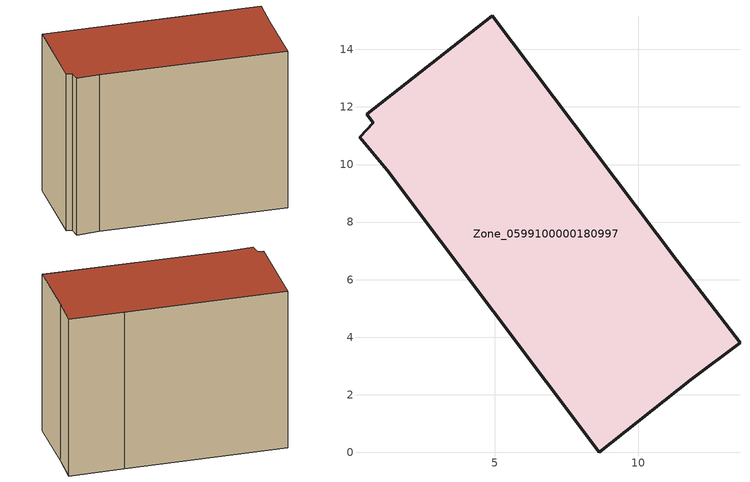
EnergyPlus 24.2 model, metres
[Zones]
Zone_0599100000180997
 floor ground (C_G): 4.92,15.17 11.32,6.67 13.53,3.8 11.81,2.52 8.64,0 1.27,9.8 0.31,10.94 0.78,11.45 0.56,11.75 z0
 wall outside (C_F): 1.27,9.8 8.64,0 11.81,2.52 13.53,3.8 11.32,6.67 4.92,15.17 0.56,11.75 0.78,11.45 0.31,10.94 1.27,9.8 z0:11.19
 roof outside (C_R): 0.78,11.45 0.31,10.94 1.27,9.8 8.64,0 11.81,2.52 13.53,3.8 11.32,6.67 4.92,15.17 0.56,11.75 z11.19
[BUILDING]
Pand.0599100000180997: North Axis=0; Terrain=City; Loads Convergence Tolerance Value=0.04; Temperature Convergence Tolerance Value=0.4; Solar Distribution=FullExterior; Maximum Number of Warmup Days=25; Minimum Number of Warmup Days=1
[Site:Location]
Rotterdam.The.Hague.AP_ZH_NLD Design_Conditions: Latitude=51.96; Longitude=4.45; Time Zone=1; Elevation=-4.5
[SITE:GROUNDTEMPERATURE:BUILDINGSURFACE]
18, 18, 18, 18, 18, 18, 18, 18, 18, 18, 18, 18
[MATERIAL] Thermal Absorptance=0.9; Solar Absorptance=0.7; Visible Absorptance=0.7
Name | Roughness | Thickness | Conductivity | Density | Specific Heat
G.TI.1946 | MediumSmooth | 0.15 | 1 | 540 | 1210
F.TI.1946 | Rough | 0.3 | 0.857143 | 1920 | 840
R.TI.1946 | MediumRough | 0.2 | 0.1 | 1500 | 1000
[CONSTRUCTION]
C_G: G.TI.1946
C_F: F.TI.1946
C_R: R.TI.1946
[ZONE]
Zone_0599100000180997: Type=1; Multiplier=1; Ceiling Height=Autocalculate; Volume=Autocalculate; Floor Area=autocalculate; Part of Total Floor Area=Yes
[ZONEINFILTRATION:DESIGNFLOWRATE]
Infil_Zone_0599100000180997: Zone or ZoneList or Space or SpaceList=Zone_0599100000180997; Schedule=AlwaysOn; Design Flow Rate Calculation Method=Flow/Area; Flow Rate per Floor Area=0.003; Constant Term Coefficient=1; Temperature Term Coefficient=0; Velocity Term Coefficient=0; Velocity Squared Term Coefficient=0
[HVACTEMPLATE:ZONE:IDEALLOADSAIRSYSTEM]
Zone_0599100000180997: Maximum Heating Supply Air Temperature=50; Minimum Cooling Supply Air Temperature=13; Maximum Heating Supply Air Humidity Ratio=0.0156; Minimum Cooling Supply Air Humidity Ratio=0.0077; Heating Limit=NoLimit; Cooling Limit=NoLimit; Dehumidification Control Type=ConstantSensibleHeatRatio; Cooling Sensible Heat Ratio=0.7; Dehumidification Setpoint=60; Humidification Control Type=None; Humidification Setpoint=30; Outdoor Air Method=None; Outdoor Air Flow Rate per Person=0.00944; Outdoor Air Flow Rate per Zone Floor Area=0; Outdoor Air Flow Rate per Zone=0; Demand Controlled Ventilation Type=None; Outdoor Air Economizer Type=NoEconomizer; Heat Recovery Type=None; Sensible Heat Recovery Effectiveness=0.7; Latent Heat Recovery Effectiveness=0.65
[ZONECONTROL:THERMOSTAT]
ThermostatControl_Zone_0599100000180997: Zone or ZoneList=Zone_0599100000180997; Control Type Schedule=DualSetpointControlType; Control 1=Thermostat_Zone_0599100000180997; Temperature Difference Between Cutout And Setpoint=0
[THERMOSTATSETPOINT:DUALSETPOINT]
Thermostat_Zone_0599100000180997: Heating Setpoint Temperature Schedule=HeatingSetpoint_Zone_0599100000180997; Cooling Setpoint Temperature Schedule=CoolingSetpoint_Zone_0599100000180997
[SCHEDULE:COMPACT]
HeatingSetpoint_Zone_0599100000180997: Through: 12/31, For: AllDays, Until: 24:00, 21
CoolingSetpoint_Zone_0599100000180997: Through: 12/31, For: AllDays, Until: 24:00, 24
DualSetpointControlType: Through: 12/31, For: AllDays, Until: 24:00, 4
AlwaysOn: Through: 12/31, For: AllDays, Until: 24:00, 1
